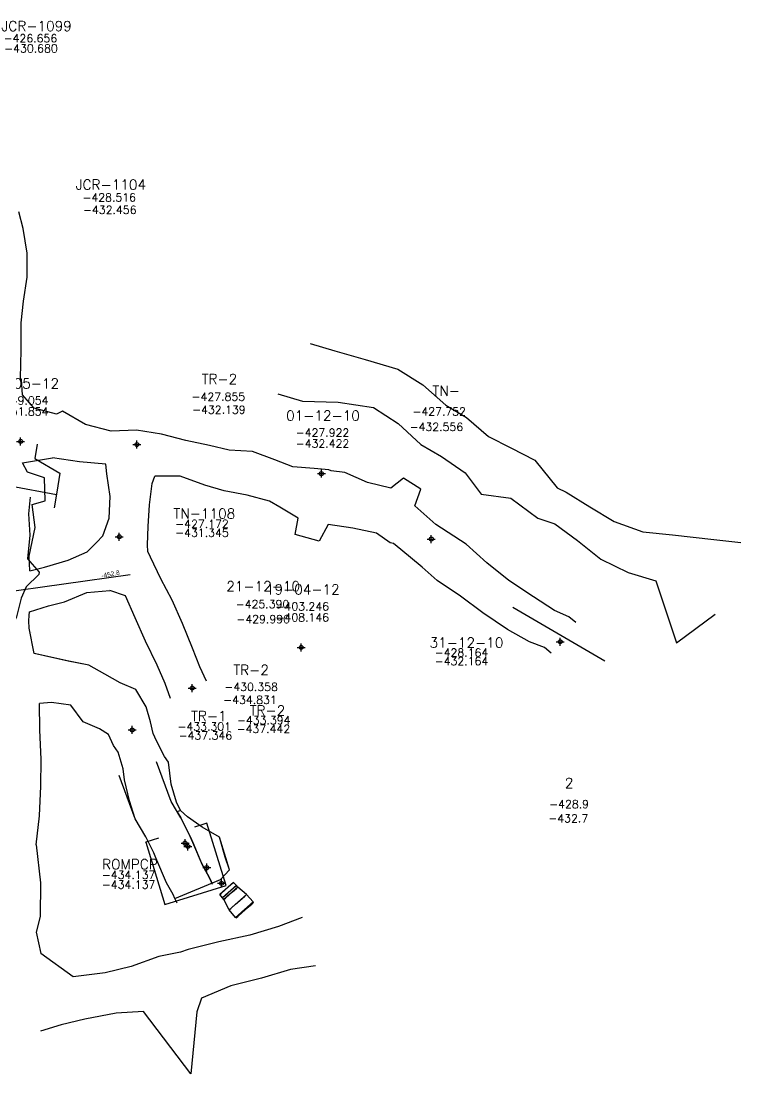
# Model space of a CAD drawing. Extents: x 3 to 13121, y 0 to 10397.
# Drawn here: x 11054.2 to 11144.2, y 9642.8 to 9774.3 of the extents above; entities that cross this region are included whole.
import ezdxf
from ezdxf.enums import TextEntityAlignment as Align

# ---------------------------------------------------------------- set-up
doc = ezdxf.new("R2010")
doc.units = 0
doc.header["$MEASUREMENT"] = 0
doc.header["$PDMODE"] = 34
doc.header["$PDSIZE"] = 0.5
for name, color, linetype in [('abajo', 7, 'Continuous'), ('arriba', 7, 'Continuous'), ('BY-PASS-5-', 3, 'Continuous'), ('F-485-7495-EW-SCR', 4, 'Continuous'), ('F-485-7495-WE-FIC', 138, 'Continuous'), ('R-510-7526-N-SCR', 216, 'Continuous'), ('sec', 7, 'Continuous')]:
    doc.layers.add(name, color=color, linetype=linetype)
doc.styles.add('ROMAND', font='romand', dxfattribs={"width": 0.7})
doc.styles.add('ROMANS', font='romans.shx', dxfattribs={"width": 1.65})

# ---------------------------------------------------------------- blocks, each defined once
blk = doc.blocks.new('F2')
blk.add_point((0, 0))
at = {"style": 'ROMAND'}
for tag, height, p in [('NOMBRE', 1.25, (0.2, 6.62)), ('CIELO', 1, (0.14, 4.62)), ('PISO', 1, (0.14, 3.25))]:
    blk.add_attdef(tag, text='', height=height, dxfattribs=at).set_placement(p, align=Align.CENTER)
at = {"style": 'ROMANS', "flags": 1}
for tag, p in [('MINA', (-0.07, -3.26)), ('LOCALIZACION', (-0.07, -4.93)), ('ESTRUCTURA', (-0.07, -6.62)), ('NIVEL', (-0.07, -8.29)), ('OBRA', (-0.07, -10.12)), ('FECHA', (-0.07, -11.79)), ('ATRAS', (-0.07, -13.48)), ('TOPOGRAFO', (2.67, -15.3))]:
    blk.add_attdef(tag, text='', height=1.25, dxfattribs=at).set_placement(p, align=Align.CENTER)

msp = doc.modelspace()

# ---------------------------------------------------------------- linework, layer by layer
at = {"color": 5, "linetype": 'Continuous'}
msp.add_lwpolyline([(11047.05294, 9717.3536), (11058.69664, 9715.18049)], dxfattribs=at)
at = {"color": 0, "linetype": 'Continuous', "elevation": -441.999}
msp.add_lwpolyline([(11051.27596, 9702.85395), (11067.89746, 9705.18045)], dxfattribs=at)
at = {"color": 2, "linetype": 'Continuous', "elevation": -428.15468}
msp.add_lwpolyline([(11115.68867, 9701.0828), (11127.21089, 9694.40222)], dxfattribs=at)
at = {"color": 5, "linetype": 'Continuous'}
for points, elevation in [([(11055.55016, 9697.93917), (11055.55016, 9697.93917), (11055.55016, 9697.93917)], -433.3914), ([(11071.44186, 9672.23098), (11069.83186, 9671.75198), (11072.23186, 9663.95598), (11079.88186, 9666.30898), (11077.48186, 9674.10398), (11075.92531, 9673.62541)], -433.2256)]:
    msp.add_lwpolyline(points, dxfattribs=dict(at, elevation=elevation))
at = {"color": 1, "linetype": 'Continuous'}
for points in [[(11078.17527, 9666.45566), (11077.98812, 9666.80646), (11077.76784, 9667.35645), (11076.93597, 9668.87143), (11075.70716, 9671.69467), (11075.39974, 9672.46222), (11074.21542, 9674.7895), (11073.02468, 9676.80722), (11071.19142, 9681.78384)], [(11073.76378, 9664.10221), (11073.4481, 9664.69394), (11073.23908, 9665.21581), (11072.44289, 9666.66581), (11071.09309, 9669.76702), (11070.84169, 9670.3947), (11069.83002, 9672.38271), (11068.48903, 9674.65503), (11066.49964, 9680.0555)]]:
    msp.add_lwpolyline(points, dxfattribs=at)
at = {"color": 1, "linetype": 'Continuous', "elevation": -432.4536}
msp.add_lwpolyline([(11074.17243, 9675.7028), (11073.77242, 9675.54016), (11074.21542, 9674.7895), (11075.39974, 9672.46222), (11075.70716, 9671.69467), (11076.67571, 9669.41073), (11076.93597, 9668.87143), (11077.76784, 9667.35645), (11077.98812, 9666.80646), (11078.09575, 9666.60471), (11079.18889, 9667.05478), (11080.30608, 9668.27272), (11079.03407, 9672.36061), (11076.88637, 9673.61278), (11075.05372, 9674.88897)], close=True, dxfattribs=at)
at = {"color": 1, "linetype": 'Continuous'}
for points, elevation in [([(11069.83186, 9671.75198), (11069.81305, 9671.76223)], -433.2256), ([(11073.4481, 9664.69394), (11079.18889, 9667.05478)], -436.60243)]:
    msp.add_lwpolyline(points, dxfattribs=dict(at, elevation=elevation))
at = {"layer": 'abajo', "color": 1, "linetype": 'Continuous'}
for points in [[(11083.28994, 9664.1958, -430.79312), (11083.23154, 9664.26191, -430.84022), (11082.4139, 9665.18752, -431.79955), (11081.32956, 9666.11295, -432.65306), (11081.15435, 9666.31129, -433.39435), (11080.80393, 9666.70798, -436.47691)], [(11081.1165, 9662.27587, -430.79312), (11081.05809, 9662.34198, -430.84022), (11080.24045, 9663.26759, -431.79955), (11079.60579, 9664.59025, -432.65306), (11079.43058, 9664.78859, -433.39435), (11079.08016, 9665.18528, -436.47691)]]:
    msp.add_polyline3d(points, dxfattribs=at)
at = {"layer": 'arriba', "color": 1, "linetype": 'Continuous'}
for points in [[(11083.28994, 9664.1958, -428.89312), (11083.23154, 9664.26191, -428.94022), (11082.4139, 9665.18752, -428.69955), (11081.32956, 9666.11295, -429.55306), (11081.15435, 9666.31129, -430.19435), (11080.80393, 9666.70798, -430.77691)], [(11081.1165, 9662.27587, -428.89312), (11081.05809, 9662.34198, -428.94022), (11080.24045, 9663.26759, -428.69955), (11079.60579, 9664.59025, -429.55306), (11079.43058, 9664.78859, -430.19435), (11079.08016, 9665.18528, -430.77691)]]:
    msp.add_polyline3d(points, dxfattribs=at)
at = {"layer": 'BY-PASS-5-', "linetype": 'Continuous'}
for points in [[(11090.36979, 9734.05656, -403.24606), (11093.47193, 9733.14381, -404.61654), (11097.25434, 9732.03404, -405.45556), (11101.33598, 9730.85187, -406.16681), (11104.44466, 9728.86717, -406.18175), (11107.31227, 9726.32452, -407.52077), (11109.9021, 9724.78971, -408.76717), (11112.65991, 9722.4358, -410.25803), (11115.43917, 9721.01734, -411.42851), (11118.46386, 9719.44218, -411.37121), (11121.2282, 9716.01632, -411.60654)], [(11090.36979, 9734.05656, -408.14606), (11093.47193, 9733.14381, -408.91654), (11097.25434, 9732.03404, -409.65556), (11101.33598, 9730.85187, -410.36681), (11104.44466, 9728.86717, -411.38175), (11107.31227, 9726.32452, -412.32077), (11109.9021, 9724.78971, -413.26717), (11112.65991, 9722.4358, -414.15803), (11115.43917, 9721.01734, -415.12851), (11118.46386, 9719.44218, -416.27121), (11121.2282, 9716.01632, -417.10654)], [(11086.33389, 9727.73505, -403.24606), (11089.43602, 9726.8223, -404.61654), (11093.86418, 9726.72397, -405.45556), (11098.2687, 9726.04752, -406.16681), (11101.37737, 9724.06282, -406.18175), (11104.19117, 9721.43588, -407.52077), (11106.781, 9719.90107, -408.76717), (11109.75406, 9717.88431, -410.25803), (11111.72614, 9715.20155, -411.42851), (11115.45039, 9714.72212, -411.37121), (11118.80666, 9712.22342, -411.60654)], [(11086.33389, 9727.73505, -408.14606), (11089.43602, 9726.8223, -408.91654), (11093.86418, 9726.72397, -409.65556), (11098.2687, 9726.04752, -410.36681), (11101.37737, 9724.06282, -411.38175), (11104.19117, 9721.43588, -412.32077), (11106.781, 9719.90107, -413.26717), (11109.75406, 9717.88431, -414.15803), (11111.72614, 9715.20155, -415.12851), (11115.45039, 9714.72212, -416.27121), (11118.80666, 9712.22342, -417.10654)], [(11121.2282, 9716.01632, -411.60654), (11122.35199, 9715.45513, -413.57838), (11125.31973, 9713.63925, -413.77529), (11128.37907, 9711.79031, -414.59497), (11131.9509, 9710.50054, -416.08297), (11135.64522, 9710.12342, -417.32542), (11140.81522, 9709.53239, -417.50941), (11144.20083, 9709.16043, -419.08355)], [(11121.2282, 9716.01632, -417.10654), (11122.35199, 9715.45513, -417.47838), (11125.31973, 9713.63925, -418.27529), (11128.37907, 9711.79031, -419.19497), (11131.9509, 9710.50054, -420.18297), (11135.64522, 9710.12342, -421.12542), (11140.81522, 9709.53239, -422.00941), (11144.20083, 9709.16043, -422.88355)], [(11118.80666, 9712.22342, -411.60654), (11120.92554, 9711.50478, -413.57838), (11123.7914, 9709.40674, -413.77529), (11126.68091, 9707.08751, -414.59497), (11130.11689, 9705.42152, -416.08297), (11133.57348, 9704.38601, -417.32542), (11136.16228, 9696.64674, -417.50941), (11140.97434, 9700.22512, -419.08355)], [(11118.80666, 9712.22342, -417.10654), (11120.92554, 9711.50478, -417.47838), (11123.7914, 9709.40674, -418.27529), (11126.68091, 9707.08751, -419.19497), (11130.11689, 9705.42152, -420.18297), (11133.57348, 9704.38601, -421.12542), (11136.16228, 9696.64674, -422.00941), (11140.97434, 9700.22512, -422.88355)]]:
    msp.add_polyline3d(points, dxfattribs=at)
at = {"layer": 'F-485-7495-EW-SCR', "color": 4, "linetype": 'Continuous'}
for points, elevation in [([(11069.86602, 9688.65888), (11068.58029, 9690.80258), (11066.64778, 9691.64668)], -429.81506), ([(11069.86602, 9688.65888), (11068.58028, 9690.80255), (11066.64778, 9691.64668)], -434.81506)]:
    msp.add_lwpolyline(points, dxfattribs=dict(at, elevation=elevation))
for points in [[(11054.30455, 9729.53677, -428.2651), (11054.30455, 9729.53677, -428.2651), (11054.1915, 9729.71705, -428.22458), (11054.27307, 9733.21485, -428.68768), (11054.25516, 9736.6122, -428.65469), (11054.54094, 9739.31168, -428.94908), (11055.02513, 9742.31198, -428.73174), (11055.00934, 9745.30964, -428.8144), (11054.49302, 9748.40459, -428.19314), (11053.98197, 9750.50032, -428.511)], [(11054.30455, 9729.53677, -432.8651), (11054.30455, 9729.53677, -432.8651), (11054.1915, 9729.71705, -432.82458), (11054.27307, 9733.21485, -433.08768), (11054.25516, 9736.6122, -433.05469), (11054.54094, 9739.31168, -433.04908), (11055.02513, 9742.31198, -433.03174), (11055.00934, 9745.30964, -432.9144), (11054.49302, 9748.40459, -432.59314), (11053.98197, 9750.50032, -432.411)], [(11058.69231, 9725.22428, -428.16512), (11055.87676, 9725.96772, -428.26512), (11054.4428, 9727.63917, -428.26511), (11054.30455, 9729.53677, -428.2651)], [(11058.69231, 9725.22428, -432.56512), (11055.87676, 9725.96772, -432.56512), (11054.4428, 9727.63917, -432.76511), (11054.30455, 9729.53677, -432.8651)], [(11077.80318, 9721.3099, -427.5264), (11077.80318, 9721.3099, -427.5264), (11077.80318, 9721.3099, -427.5264), (11074.84167, 9721.92354, -427.6253), (11071.77742, 9722.71209, -427.65791), (11068.66629, 9723.20434, -427.69051), (11065.51078, 9723.09614, -428.2226), (11062.29838, 9723.90814, -428.15676), (11059.42417, 9725.57783, -428.18884), (11058.69231, 9725.22428, -428.16512), (11058.69231, 9725.22428, -428.16512)], [(11077.80318, 9721.3099, -432.1264), (11077.80318, 9721.3099, -432.1264), (11077.80318, 9721.3099, -432.1264), (11074.84167, 9721.92354, -431.9253), (11071.77742, 9722.71209, -431.95791), (11068.66629, 9723.20434, -431.99051), (11065.51078, 9723.09614, -432.3226), (11062.29838, 9723.90814, -432.35676), (11059.42417, 9725.57783, -432.48884), (11058.69231, 9725.22428, -432.56512), (11058.69231, 9725.22428, -432.56512)], [(11088.20501, 9718.6305, -428.06415), (11085.94402, 9719.50615, -428.28201), (11083.15078, 9720.55373, -428.36258), (11080.24806, 9720.708, -427.84315), (11077.80318, 9721.3099, -427.5264)], [(11088.20501, 9718.6305, -432.26415), (11085.94402, 9719.50615, -432.28201), (11083.15078, 9720.55373, -432.26258), (11080.24806, 9720.708, -432.14315), (11077.80318, 9721.3099, -432.1264)], [(11055.06922, 9717.98329, -432.24373), (11055.06922, 9717.98329, -432.24373), (11054.41405, 9719.13687, -432.36515), (11058.19826, 9719.7718, -427.86514)], [(11055.07033, 9717.97487, -427.96517), (11055.07033, 9717.97487, -427.96517), (11054.41405, 9719.13687, -427.96515), (11058.19826, 9719.7718, -427.86514)], [(11064.85442, 9718.94775, -432.3226), (11061.56388, 9719.26589, -432.35676), (11058.19826, 9719.7718, -427.86514), (11058.19826, 9719.7718, -427.86514), (11058.19826, 9719.7718, -427.86514)], [(11064.85442, 9718.94775, -428.2226), (11061.56388, 9719.26589, -428.15676), (11058.19826, 9719.7718, -427.86514), (11058.19826, 9719.7718, -427.86514), (11058.19826, 9719.7718, -427.86514)], [(11062.51999, 9708.025, -430.5911), (11063.67398, 9709.1776, -430.89728), (11064.47992, 9710.02675, -430.78813), (11065.23916, 9712.20283, -430.94932), (11065.39405, 9714.9106, -431.25593), (11064.96152, 9717.7406, -431.66254), (11064.85442, 9718.94775, -432.3226)], [(11062.51999, 9708.025, -426.5911), (11063.67398, 9709.1776, -426.59728), (11064.47992, 9710.02675, -426.98813), (11065.23916, 9712.20283, -426.84932), (11065.39405, 9714.9106, -426.95593), (11064.96152, 9717.7406, -427.16254), (11064.85442, 9718.94775, -428.2226)], [(11055.34647, 9705.63648, -428.76485), (11055.26266, 9707.46792, -428.67252), (11056.02779, 9711.05171, -428.49626), (11055.65484, 9713.92566, -428.35021), (11057.25442, 9714.39848, -427.96963), (11057.17811, 9717.26586, -427.94949), (11055.06922, 9717.98329, -428.04373)], [(11055.34647, 9705.63648, -432.50957), (11055.26266, 9707.46792, -432.37252), (11056.02779, 9711.05171, -432.29626), (11055.65484, 9713.92566, -432.25021), (11057.25442, 9714.39848, -432.26963), (11057.17811, 9717.26586, -432.24949), (11055.06922, 9717.98329, -432.24373)], [(11106.09009, 9711.4197, -427.75192), (11103.43881, 9713.74101, -428.22034), (11104.18683, 9715.84709, -427.90961), (11102.03098, 9717.19356, -427.9057), (11100.47315, 9715.95318, -427.58618), (11097.55569, 9716.67952, -427.65689), (11094.69582, 9717.91251, -427.22663), (11092.98555, 9718.14637, -427.41003), (11092.69992, 9718.23805, -427.4071), (11090.86387, 9718.40725, -427.58953), (11088.20501, 9718.6305, -428.06415)], [(11106.09009, 9711.4197, -432.55192), (11103.43881, 9713.74101, -432.32034), (11104.18683, 9715.84708, -432.20961), (11102.03096, 9717.19357, -432.2057), (11100.47315, 9715.95318, -432.08618), (11097.55569, 9716.67952, -432.05689), (11094.69582, 9717.91251, -432.12663), (11092.98555, 9718.14637, -432.31003), (11092.69992, 9718.23805, -432.3071), (11090.86387, 9718.40725, -432.38953), (11088.20501, 9718.6305, -432.26415)], [(11070.07259, 9708.05138, -430.93328), (11070.07259, 9708.05138, -430.93328), (11070.07259, 9708.05138, -430.93328), (11070.06038, 9708.86552, -430.78813), (11070.1343, 9711.18421, -430.94932), (11070.28919, 9713.89197, -431.25593), (11070.63988, 9716.55899, -431.66254), (11070.94916, 9717.47721, -431.95791)], [(11070.07259, 9708.05138, -426.63328), (11070.07259, 9708.05138, -426.63328), (11070.07259, 9708.05138, -426.63328), (11070.06038, 9708.86552, -426.98813), (11070.1343, 9711.18421, -426.84932), (11070.28919, 9713.89197, -426.95593), (11070.63988, 9716.55899, -427.16254), (11070.94916, 9717.47721, -427.65791)], [(11077.19491, 9716.34704, -432.1264), (11077.19491, 9716.34704, -432.1264), (11077.19491, 9716.34704, -432.1264), (11074.13843, 9717.47883, -431.9253), (11070.94916, 9717.47721, -431.95791)], [(11077.19491, 9716.34704, -427.5264), (11077.19491, 9716.34704, -427.5264), (11077.19491, 9716.34704, -427.5264), (11074.13843, 9717.47883, -427.6253), (11070.94916, 9717.47721, -427.65791)], [(11086.5853, 9713.58406, -428.06415), (11085.31143, 9714.34477, -428.28201), (11082.48169, 9715.09458, -428.36258), (11079.62763, 9715.64588, -427.84315), (11077.19491, 9716.34704, -427.5264)], [(11086.5853, 9713.58406, -432.26415), (11085.31143, 9714.34477, -432.28201), (11082.48169, 9715.09458, -432.26258), (11079.62763, 9715.64588, -432.14315), (11077.19491, 9716.34704, -432.1264)], [(11104.37869, 9706.08762, -427.75192), (11101.69685, 9708.31371, -428.22034), (11100.77177, 9709.03073, -427.90961), (11100.39092, 9709.15297, -427.9057), (11098.67006, 9710.33545, -427.58618), (11095.72204, 9710.96658, -427.65689), (11092.61769, 9711.43784, -427.22663), (11091.47937, 9709.34273, -427.41003), (11088.48749, 9710.15889, -427.4071), (11088.87742, 9712.21823, -427.58953), (11086.5853, 9713.58406, -428.06415)], [(11104.37869, 9706.08762, -432.55192), (11101.69685, 9708.31371, -432.32034), (11100.77177, 9709.03073, -432.20961), (11100.39092, 9709.15297, -432.2057), (11098.67006, 9710.33545, -432.08618), (11095.72204, 9710.96658, -432.05689), (11092.61769, 9711.43784, -432.12663), (11091.47933, 9709.34274, -432.31003), (11088.48745, 9710.15892, -432.3071), (11088.87742, 9712.21823, -432.38953), (11086.5853, 9713.58406, -432.26415)], [(11123.55066, 9699.19848, -428.16356), (11122.69045, 9699.88393, -428.17773), (11120.89304, 9700.67685, -428.10221), (11118.28186, 9702.37394, -428.04214), (11115.20147, 9704.44492, -427.6898), (11112.46444, 9706.62588, -427.93488), (11109.85204, 9708.96327, -427.47997), (11106.09009, 9711.4197, -427.75192)], [(11123.55066, 9699.19848, -432.16356), (11122.69045, 9699.88393, -432.17773), (11120.89304, 9700.67685, -432.30221), (11118.28186, 9702.37394, -432.44214), (11115.20147, 9704.44492, -432.3898), (11112.46444, 9706.62588, -432.63488), (11109.85204, 9708.96327, -432.57997), (11106.09009, 9711.4197, -432.55192)], [(11055.34647, 9705.63648, -430.12544), (11057.17958, 9706.0757, -430.19024), (11060.12311, 9706.97796, -430.49784), (11062.51999, 9708.025, -430.5911)], [(11055.34647, 9705.63648, -426.13511), (11057.17958, 9706.0757, -426.29024), (11060.12311, 9706.97796, -426.49784), (11062.51999, 9708.025, -426.5911)], [(11077.43607, 9691.85368, -425.38999), (11076.56822, 9693.65413, -425.36227), (11075.66358, 9695.99154, -425.65262), (11074.41181, 9699.04912, -425.67188), (11073.11334, 9701.97327, -426.18753), (11071.72149, 9704.63052, -426.19594), (11070.41973, 9707.3312, -426.40436), (11070.07259, 9708.05138, -426.63328)], [(11077.43607, 9691.85368, -429.98999), (11076.56822, 9693.65413, -430.06227), (11075.66358, 9695.99154, -429.85262), (11074.41181, 9699.04912, -430.17188), (11073.11334, 9701.97327, -430.48753), (11071.72149, 9704.63052, -430.69594), (11070.41973, 9707.3312, -430.90436), (11070.07259, 9708.05138, -430.93328)], [(11120.49705, 9695.36632, -428.16356), (11119.63684, 9696.05177, -428.17773), (11117.77711, 9696.76648, -428.10221), (11115.04129, 9698.30716, -428.04214), (11111.9609, 9700.37813, -427.6898), (11109.16155, 9702.48089, -427.93488), (11106.23756, 9704.42724, -427.47997), (11104.37869, 9706.08762, -427.75192)], [(11120.49705, 9695.36632, -432.16356), (11119.63684, 9696.05177, -432.17773), (11117.77711, 9696.76648, -432.30221), (11115.04129, 9698.30716, -432.44214), (11111.9609, 9700.37813, -432.3898), (11109.16155, 9702.48089, -432.63488), (11106.23756, 9704.42724, -432.57997), (11104.37869, 9706.08762, -432.55192)], [(11055.28774, 9700.51968, -426.10057), (11057.66406, 9701.26736, -426.1185), (11059.69345, 9701.75361, -426.29024), (11062.48614, 9702.91519, -426.49784), (11065.33551, 9703.18426, -426.5911)], [(11055.28774, 9700.51968, -430.10057), (11057.66406, 9701.26736, -430.1185), (11059.69345, 9701.75361, -430.19024), (11062.48614, 9702.91519, -430.49784), (11065.33551, 9703.18426, -430.5911)], [(11072.932, 9689.68266, -425.38999), (11072.24432, 9691.56995, -425.36227), (11071.2496, 9693.86393, -425.65262), (11069.81765, 9696.83468, -425.67188), (11068.51919, 9699.75882, -426.18753), (11067.3075, 9702.50292, -426.19594), (11065.33551, 9703.18426, -426.5911), (11065.33551, 9703.18426, -426.5911)], [(11072.932, 9689.68266, -429.98999), (11072.24432, 9691.56995, -430.06227), (11071.2496, 9693.86393, -429.85262), (11069.81765, 9696.83468, -430.17188), (11068.51919, 9699.75882, -430.48753), (11067.3075, 9702.50292, -430.69594), (11065.33551, 9703.18426, -430.5911), (11065.33551, 9703.18426, -430.5911)], [(11055.20408, 9699.36991, -433.05623), (11055.26341, 9700.04424, -433.14519), (11055.29011, 9700.52043, -433.07849)], [(11055.20408, 9699.36991, -429.25623), (11055.26341, 9700.04424, -429.24519), (11055.29011, 9700.52043, -429.19279)], [(11055.9, 9695.31419, -429.44804), (11055.26927, 9698.47327, -429.39834), (11055.20408, 9699.36991, -429.25623)], [(11055.9, 9695.31419, -433.34804), (11055.26927, 9698.47327, -433.19834), (11055.20408, 9699.36991, -433.05623)], [(11066.64778, 9691.64668, -429.81506), (11064.73157, 9692.73708, -429.3056), (11062.72449, 9693.86878, -429.16094), (11060.22726, 9694.34996, -429.61628), (11055.9, 9695.31419, -429.44804)], [(11066.64778, 9691.64668, -434.81506), (11064.73157, 9692.73708, -434.0056), (11062.72449, 9693.86878, -433.56094), (11060.14285, 9694.36869, -433.61628), (11055.9, 9695.31419, -433.34804)], [(11056.13511, 9671.39444, -430.56613), (11056.57251, 9675.03179, -430.49771), (11056.70345, 9678.74701, -430.12462), (11056.76363, 9682.05647, -430.27024), (11056.59536, 9685.74995, -429.99715), (11056.55581, 9689.05216, -430.24277)], [(11056.13511, 9671.39444, -434.86613), (11056.57251, 9675.03179, -434.79771), (11056.70345, 9678.74701, -434.42462), (11056.76363, 9682.05647, -434.07024), (11056.59536, 9685.74995, -433.69715), (11056.55581, 9689.05216, -433.64277)], [(11064.04152, 9685.91105, -429.14398), (11062.02188, 9686.77385, -429.3056), (11060.44918, 9688.86148, -429.16094), (11058.06979, 9689.1738, -429.61628), (11056.55581, 9689.05216, -430.24277)], [(11064.04152, 9685.91105, -434.24398), (11062.02188, 9686.77385, -434.0056), (11060.44918, 9688.86148, -433.56094), (11058.06979, 9689.1738, -433.61628), (11056.55581, 9689.05216, -433.64277)], [(11072.65556, 9681.7345, -432.28498), (11072.16822, 9682.45382, -431.43183), (11071.1552, 9684.41325, -430.66513), (11070.77303, 9685.32767, -430.69845), (11070.43899, 9686.77193, -430.14842), (11069.86602, 9688.65888, -429.81506)], [(11072.65556, 9681.7345, -436.68498), (11072.16822, 9682.45382, -435.63183), (11071.1552, 9684.41325, -435.26513), (11070.77303, 9685.32767, -435.09845), (11070.43899, 9686.77193, -435.14842), (11069.86602, 9688.65888, -434.81506)], [(11067.17852, 9679.54087, -436.68498), (11067.00117, 9680.88486, -435.63183), (11066.3709, 9682.9605, -435.26513), (11065.79736, 9683.81681, -435.09845), (11065.17626, 9685.17391, -435.14842), (11064.04152, 9685.91105, -434.24398)], [(11067.17852, 9679.54087, -432.28498), (11067.00117, 9680.88486, -431.43183), (11066.3709, 9682.9605, -430.66513), (11065.79736, 9683.81681, -430.69845), (11065.17626, 9685.17391, -430.14842), (11064.04152, 9685.91105, -429.14398)], [(11074.17243, 9675.7028, -437.1536), (11073.68758, 9676.73713, -438.43079), (11073.01132, 9678.96353, -437.70965), (11072.65556, 9681.7345, -436.68498)], [(11074.17243, 9675.7028, -432.4536), (11073.68758, 9676.73713, -433.73079), (11073.01132, 9678.96353, -433.50965), (11072.65556, 9681.7345, -432.28498)], [(11073.4481, 9664.69394, -436.60243), (11073.23908, 9665.21581, -436.45181), (11072.44289, 9666.66581, -435.91183), (11071.09309, 9669.76702, -435.106), (11070.84169, 9670.3947, -435.22483), (11069.83002, 9672.38271, -434.62957), (11068.48903, 9674.65503, -433.73079), (11067.81277, 9676.88143, -433.50965), (11067.17852, 9679.54087, -432.28498)], [(11073.4481, 9664.69394, -441.00243), (11073.23908, 9665.21581, -440.85181), (11072.44289, 9666.66581, -440.41183), (11071.09309, 9669.76702, -439.506), (11070.84169, 9670.3947, -439.42483), (11069.83002, 9672.38271, -438.92957), (11068.48903, 9674.65503, -438.43079), (11067.81277, 9676.88143, -437.70965), (11067.17852, 9679.54087, -436.68498)], [(11079.18889, 9667.05478, -433.8715), (11080.30608, 9668.27272, -433.77925), (11079.74954, 9669.86648, -433.35521), (11079.03407, 9672.36061, -432.91255), (11076.88637, 9673.61278, -432.94897), (11075.05372, 9674.88897, -432.69857), (11074.17243, 9675.7028, -432.4536)], [(11079.18889, 9667.05478, -438.0715), (11080.30608, 9668.27272, -437.97925), (11079.74954, 9669.86648, -437.85521), (11079.03407, 9672.36061, -437.61255), (11076.88637, 9673.61278, -437.34897), (11075.05372, 9674.88897, -437.29857), (11074.17243, 9675.7028, -437.1536)], [(11056.13511, 9671.39444, -434.86613), (11056.66985, 9666.67382, -435.09915), (11056.62523, 9662.45012, -435.21918), (11056.13399, 9660.48829, -435.41872), (11056.72311, 9657.8401, -435.66017)], [(11056.13511, 9671.39444, -430.56613), (11056.66985, 9666.67382, -431.19915), (11056.62523, 9662.45012, -431.21918), (11056.13399, 9660.48829, -431.31872), (11056.72311, 9657.8401, -430.86017)], [(11089.39087, 9662.34345, -425.52613), (11086.41861, 9661.21912, -426.40738), (11082.82142, 9660.13116, -427.17885), (11078.95435, 9659.28037, -428.28041), (11075.11366, 9658.33312, -428.08196), (11074.18648, 9657.97574, -428.13235), (11071.46369, 9657.43806, -427.95344), (11068.01465, 9656.18328, -430.00988), (11064.74611, 9655.39259, -430.6212), (11060.77346, 9654.92762, -431.42275), (11056.72311, 9657.8401, -430.86017)], [(11089.39087, 9662.34345, -430.42613), (11086.41861, 9661.21912, -430.90738), (11082.82142, 9660.13116, -431.57885), (11078.95435, 9659.28037, -432.18041), (11075.11366, 9658.33312, -432.88196), (11074.18648, 9657.97574, -433.03235), (11071.46369, 9657.43806, -433.35344), (11068.01465, 9656.18328, -434.00988), (11064.74611, 9655.39259, -434.6212), (11060.77346, 9654.92762, -435.22275), (11056.72311, 9657.8401, -435.66017)], [(11091.0536, 9656.26683, -425.52613), (11087.8966, 9655.81768, -426.40738), (11084.29941, 9654.72972, -427.17885), (11080.45873, 9653.78247, -428.28041), (11076.7764, 9652.2565, -428.08196), (11076.21871, 9650.54876, -428.13235), (11075.47537, 9642.77701, -427.95344), (11069.54542, 9650.58893, -430.00988), (11066.11852, 9650.37697, -430.6212), (11062.22505, 9649.62263, -431.42275), (11059.24259, 9648.91022, -431.68896), (11056.69433, 9648.10927, -432.395)], [(11091.0536, 9656.26683, -430.42613), (11087.8966, 9655.81768, -430.90738), (11084.29941, 9654.72972, -431.57885), (11080.45873, 9653.78247, -432.18041), (11076.7764, 9652.2565, -432.88196), (11076.21871, 9650.54876, -433.03235), (11075.47537, 9642.77701, -433.35344), (11069.54542, 9650.58893, -434.00988), (11066.11852, 9650.37697, -434.6212), (11062.22505, 9649.62263, -435.22275), (11059.24259, 9648.91022, -435.58896), (11056.69433, 9648.10927, -436.095)]]:
    msp.add_polyline3d(points, dxfattribs=at)
at = {"layer": 'R-510-7526-N-SCR', "color": 216, "linetype": 'Continuous'}
for points in [[(11056.26449, 9721.44943, -449.05402), (11055.96462, 9719.67554, -448.89561), (11059.10049, 9717.82769, -447.45343), (11058.70067, 9715.46251, -447.37555), (11058.36748, 9713.49153, -447.31066)], [(11056.26449, 9721.44943, -451.85402), (11055.96462, 9719.67554, -453.09561), (11059.10049, 9717.82769, -452.35343), (11058.70067, 9715.46251, -452.57555), (11058.36748, 9713.49153, -452.51066)], [(11055.40468, 9714.83817, -449.44714), (11055.16938, 9712.75845, -449.44865), (11055.34814, 9710.10748, -449.4029), (11055.06841, 9707.12732, -449.41935), (11056.5239, 9705.47989, -449.28702), (11056.47618, 9705.18506, -449.25867), (11054.90659, 9703.62384, -448.88853), (11054.27314, 9702.21364, -449.14676), (11053.69399, 9699.88703, -448.41991), (11052.4271, 9697.06664, -448.23636), (11051.29075, 9694.42682, -447.5717)], [(11055.40468, 9714.83817, -453.34714), (11055.16938, 9712.75845, -453.04865), (11055.34814, 9710.10748, -453.4029), (11055.06841, 9707.12732, -453.31935), (11056.5239, 9705.47989, -453.08702), (11056.47618, 9705.18506, -453.05867), (11054.90659, 9703.62384, -452.88853), (11054.27314, 9702.21364, -452.64676), (11053.69399, 9699.88703, -452.41991), (11052.4271, 9697.06664, -452.13636), (11051.29075, 9694.42682, -451.6717)]]:
    msp.add_polyline3d(points, dxfattribs=at)
at = {"layer": 'sec', "color": 1, "linetype": 'Continuous'}
for points in [[(11080.80393, 9666.70798, -436.47691), (11079.08016, 9665.18528, -436.47691), (11079.08016, 9665.18528, -433.17091), (11079.25254, 9665.33755, -431.49511), (11079.72658, 9665.75629, -430.77691), (11080.15752, 9666.13697, -430.77691), (11080.63156, 9666.55571, -431.49511), (11080.80393, 9666.70798, -433.17091), (11080.80393, 9666.70798, -436.47691)], [(11081.15435, 9666.31129, -433.39435), (11079.43058, 9664.78859, -433.39435), (11079.43058, 9664.78859, -431.53835), (11079.60296, 9664.94086, -430.59755), (11080.077, 9665.3596, -430.19435), (11080.50794, 9665.74028, -430.19435), (11080.98197, 9666.15902, -430.59755), (11081.15435, 9666.31129, -431.53835), (11081.15435, 9666.31129, -433.39435)], [(11081.32956, 9666.11295, -432.65306), (11079.60579, 9664.59025, -432.65306), (11079.60579, 9664.59025, -430.85506), (11079.77817, 9664.74252, -429.94366), (11080.2522, 9665.16126, -429.55306), (11080.68315, 9665.54194, -429.55306), (11081.15718, 9665.96068, -429.94366), (11081.32956, 9666.11295, -430.85506), (11081.32956, 9666.11295, -432.65306)], [(11082.4139, 9665.18752, -431.79955), (11080.24045, 9663.26759, -431.79955), (11080.24045, 9663.26759, -430.00155), (11080.4578, 9663.45958, -429.09015), (11081.05549, 9663.98756, -428.69955), (11081.59886, 9664.46755, -428.69955), (11082.19656, 9664.99553, -429.09015), (11082.4139, 9665.18752, -430.00155), (11082.4139, 9665.18752, -431.79955)], [(11083.23154, 9664.26191, -430.84022), (11081.05809, 9662.34198, -430.84022), (11081.05809, 9662.34198, -429.73822), (11081.27544, 9662.53398, -429.17962), (11081.87314, 9663.06196, -428.94022), (11082.4165, 9663.54194, -428.94022), (11083.0142, 9664.06992, -429.17962), (11083.23154, 9664.26191, -429.73822), (11083.23154, 9664.26191, -430.84022)], [(11083.28994, 9664.1958, -430.79312), (11081.1165, 9662.27587, -430.79312), (11081.1165, 9662.27587, -429.69112), (11081.33384, 9662.46786, -429.13252), (11081.93154, 9662.99584, -428.89312), (11082.4749, 9663.47582, -428.89312), (11083.0726, 9664.0038, -429.13252), (11083.28994, 9664.1958, -429.69112), (11083.28994, 9664.1958, -430.79312)]]:
    msp.add_polyline3d(points, dxfattribs=at)

# ---------------------------------------------------------------- block references
at = {"color": 5, "linetype": 'Continuous'}
msp.add_blockref('F2', (11054.19386, 9721.79945, -449.05402), dxfattribs=at).add_auto_attribs({'NOMBRE': '25-05-12', 'CIELO': '-449.054', 'PISO': '-451.854'})
at = {"color": 0, "linetype": 'Continuous'}
msp.add_blockref('F2', (11089.25157, 9696.06403, -403.24606), dxfattribs=at).add_auto_attribs({'NOMBRE': '19-04-12', 'CIELO': '-403.246', 'PISO': '-408.146'})
at = {"layer": 'F-485-7495-WE-FIC', "color": 8, "linetype": 'Continuous'}
ref = msp.add_blockref('F2', (11043.699, 9766.653, -426.656), dxfattribs=at)
ref.add_attrib('NOMBRE', 'JCR-1099', dxfattribs={"layer": '0', "height": 1.25, "style": 'ROMAND'}).set_placement((11056.19421, 9773.0758, -426.656), align=Align.CENTER)
ref.add_attrib('CIELO', '-426.656', dxfattribs={"layer": '0', "height": 1, "style": 'ROMAND'}).set_placement((11055.42072, 9771.67042, -426.656), align=Align.CENTER)
ref.add_attrib('PISO', '-430.680', dxfattribs={"layer": '0', "height": 1, "style": 'ROMAND'}).set_placement((11055.49104, 9770.40558, -426.656), align=Align.CENTER)
ref = msp.add_blockref('F2', (11051.682, 9750.4882, -428.516), dxfattribs=at)
ref.add_attrib('NOMBRE', 'JCR-1104', dxfattribs={"layer": '0', "height": 1.25, "style": 'ROMAND'}).set_placement((11065.4761, 9753.25998, -428.516), align=Align.CENTER)
ref.add_attrib('CIELO', '-428.516', dxfattribs={"layer": '0', "height": 1, "style": 'ROMAND'}).set_placement((11065.26515, 9751.78433, -428.516), align=Align.CENTER)
ref.add_attrib('PISO', '-432.456', dxfattribs={"layer": '0', "height": 1, "style": 'ROMAND'}).set_placement((11065.33547, 9750.23842, -428.516), align=Align.CENTER)
ref = msp.add_blockref('F2', (11068.72553, 9721.41688, -427.85476), dxfattribs=at)
ref.add_attrib('NOMBRE', 'TR-2', dxfattribs={"layer": '0', "height": 1.25, "style": 'ROMAND'}).set_placement((11079.0338, 9728.97472, -427.85476), align=Align.CENTER)
ref.add_attrib('CIELO', '-427.855', dxfattribs={"layer": '0', "height": 1, "style": 'ROMAND'}).set_placement((11078.90371, 9726.89468, -427.85476), align=Align.CENTER)
ref.add_attrib('PISO', '-432.139', dxfattribs={"layer": '0', "height": 1, "style": 'ROMAND'}).set_placement((11078.96876, 9725.26965, -427.85476), align=Align.CENTER)
ref = msp.add_blockref('F2', (11105.5094, 9709.61062, -427.75192), dxfattribs=at)
ref.add_attrib('NOMBRE', 'TN-', dxfattribs={"layer": '0', "height": 1.25, "style": 'ROMAND'}).set_placement((11107.37775, 9727.50865, -427.75192), align=Align.CENTER)
ref.add_attrib('CIELO', '-427.752', dxfattribs={"layer": '0', "height": 1, "style": 'ROMAND'}).set_placement((11106.4983, 9725.04788, -427.75192), align=Align.CENTER)
ref.add_attrib('PISO', '-432.556', dxfattribs={"layer": '0', "height": 1, "style": 'ROMAND'}).set_placement((11106.14652, 9723.11442, -427.75192), align=Align.CENTER)
msp.add_blockref('F2', (11091.77767, 9717.78367, -427.92221), dxfattribs=at).add_auto_attribs({'NOMBRE': '01-12-10', 'CIELO': '-427.922', 'PISO': '-432.422'})
ref = msp.add_blockref('F2', (11066.52209, 9709.89001, -427.17192), dxfattribs=at)
ref.add_attrib('NOMBRE', 'TN-1108', dxfattribs={"layer": '0', "height": 1.25, "style": 'ROMAND'}).set_placement((11077.15578, 9712.16373, -427.17192), align=Align.CENTER)
ref.add_attrib('CIELO', '-427.172', dxfattribs={"layer": '0', "height": 1, "style": 'ROMAND'}).set_placement((11076.85553, 9710.99687, -427.17192), align=Align.CENTER)
ref.add_attrib('PISO', '-431.345', dxfattribs={"layer": '0', "height": 1, "style": 'ROMAND'}).set_placement((11076.85553, 9709.8967, -427.17192), align=Align.CENTER)
ref = msp.add_blockref('F2', (11075.63444, 9690.98527, -425.38999), dxfattribs=at)
ref.add_attrib('NOMBRE', '21-12-10', dxfattribs={"layer": '0', "height": 1.25, "style": 'ROMAND'}).set_placement((11084.5005, 9703.07609, -425.38999), align=Align.CENTER)
ref.add_attrib('CIELO', '-425.390', dxfattribs={"layer": '0', "height": 1, "style": 'ROMAND'}).set_placement((11084.42236, 9700.9688, -425.38999), align=Align.CENTER)
ref.add_attrib('PISO', '-429.990', dxfattribs={"layer": '0', "height": 1, "style": 'ROMAND'}).set_placement((11084.5005, 9699.09567, -425.38999), align=Align.CENTER)
ref = msp.add_blockref('F2', (11121.61878, 9696.77405, -428.16356), dxfattribs=at)
ref.add_attrib('NOMBRE', '31-12-10', dxfattribs={"layer": '0', "height": 1.25, "style": 'ROMAND'}).set_placement((11109.90601, 9696.03681, -428.16356), align=Align.CENTER)
ref.add_attrib('CIELO', '-428.164', dxfattribs={"layer": '0', "height": 1, "style": 'ROMAND'}).set_placement((11109.28249, 9694.91603, -428.16356), align=Align.CENTER)
ref.add_attrib('PISO', '-432.164', dxfattribs={"layer": '0', "height": 1, "style": 'ROMAND'}).set_placement((11109.28249, 9693.85752, -428.16356), align=Align.CENTER)
ref = msp.add_blockref('F2', (11068.13796, 9685.75206, -430.35765), dxfattribs=at)
ref.add_attrib('NOMBRE', 'TR-2', dxfattribs={"layer": '0', "height": 1.25, "style": 'ROMAND'}).set_placement((11083.00048, 9692.62438, -430.35765), align=Align.CENTER)
ref.add_attrib('CIELO', '-430.358', dxfattribs={"layer": '0', "height": 1, "style": 'ROMAND'}).set_placement((11083.00048, 9690.6373, -430.35765), align=Align.CENTER)
ref.add_attrib('PISO', '-434.831', dxfattribs={"layer": '0', "height": 1, "style": 'ROMAND'}).set_placement((11082.85837, 9689.00503, -430.35765), align=Align.CENTER)
ref = msp.add_blockref('F2', (11075.09899, 9671.20263, -433.39359), dxfattribs=at)
ref.add_attrib('NOMBRE', 'TR-2', dxfattribs={"layer": '0', "height": 1.25, "style": 'ROMAND'}).set_placement((11085.04048, 9687.55418, -433.39359), align=Align.CENTER)
ref.add_attrib('CIELO', '-433.394', dxfattribs={"layer": '0', "height": 1, "style": 'ROMAND'}).set_placement((11084.57146, 9686.47323, -433.39359), align=Align.CENTER)
ref.add_attrib('PISO', '-437.442', dxfattribs={"layer": '0', "height": 1, "style": 'ROMAND'}).set_placement((11084.53538, 9685.39227, -433.39359), align=Align.CENTER)
ref = msp.add_blockref('F2', (11074.7382, 9671.61103, -433.30053), dxfattribs=at)
ref.add_attrib('NOMBRE', 'TR-1', dxfattribs={"layer": '0', "height": 1.25, "style": 'ROMAND'}).set_placement((11077.71618, 9686.86957, -433.30053), align=Align.CENTER)
ref.add_attrib('CIELO', '-433.301', dxfattribs={"layer": '0', "height": 1, "style": 'ROMAND'}).set_placement((11077.13887, 9685.68053, -433.30053), align=Align.CENTER)
ref.add_attrib('PISO', '-437.346', dxfattribs={"layer": '0', "height": 1, "style": 'ROMAND'}).set_placement((11077.28323, 9684.56355, -433.30053), align=Align.CENTER)
ref = msp.add_blockref('F2', (11079.3, 9666.6, -428.9), dxfattribs=at)
ref.add_attrib('NOMBRE', '2', dxfattribs={"layer": '0', "height": 1.25, "style": 'ROMAND'}).set_placement((11122.73048, 9678.49719, -428.9), align=Align.CENTER)
ref.add_attrib('CIELO', '-428.9', dxfattribs={"layer": '0', "height": 1, "style": 'ROMAND'}).set_placement((11122.73048, 9675.98879, -428.9), align=Align.CENTER)
ref.add_attrib('PISO', '-432.7', dxfattribs={"layer": '0', "height": 1, "style": 'ROMAND'}).set_placement((11122.62581, 9674.21201, -428.9), align=Align.CENTER)
ref = msp.add_blockref('F2', (11077.44566, 9668.55612, -434.13656), dxfattribs=at)
ref.add_attrib('NOMBRE', 'ROMPCP', dxfattribs={"layer": '0', "height": 1.25, "style": 'ROMAND'}).set_placement((11067.85365, 9668.35254, -434.13656), align=Align.CENTER)
ref.add_attrib('CIELO', '-434.137', dxfattribs={"layer": '0', "height": 1, "style": 'ROMAND'}).set_placement((11067.68788, 9667.13893, -434.13656), align=Align.CENTER)
ref.add_attrib('PISO', '-434.137', dxfattribs={"layer": '0', "height": 1, "style": 'ROMAND'}).set_placement((11067.68788, 9665.92529, -434.13656), align=Align.CENTER)

# ---------------------------------------------------------------- texts
at = {"color": 0, "linetype": 'Continuous', "insert": (11064.24026, 9705.31094), "char_height": 0.58848, "width": 6.2897351, "attachment_point": 1, "rotation": 10.4587475}
msp.add_mtext('-452.8', dxfattribs=at)

doc.saveas('drawing.dxf')
